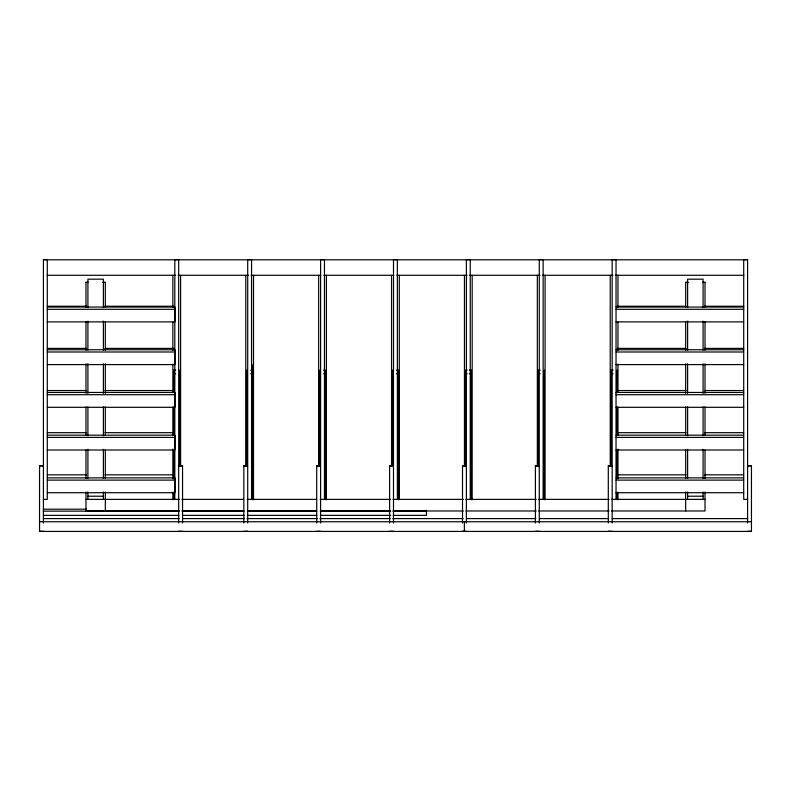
<?xml version="1.0" encoding="UTF-8"?>
<svg xmlns="http://www.w3.org/2000/svg" width="791" height="791" viewBox="0 0 791 791"><rect width="100%" height="100%" fill="white"/><g stroke="black" fill="none" stroke-linecap="round" stroke-linejoin="round"><path stroke-width="1.19" d="M43.416 259.804L747.584 259.804M47.124 275.278L175.602 275.278M178.074 275.278L248.493 275.278M250.965 275.278L320.869 275.278M323.845 275.278L393.76 275.278M396.736 275.278L467.155 275.278M469.627 275.278L540.035 275.278M542.507 275.278L612.926 275.278M615.398 275.278L743.876 275.278M88.394 282.328L85.982 282.328L85.982 307.086M102.909 282.328L105.322 282.328L105.322 307.086M688.091 282.328L685.678 282.328L685.678 307.086M702.606 282.328L705.018 282.328L705.018 307.086M85.982 282.436L88.394 282.436M102.909 282.436L105.322 282.436M685.678 282.436L688.091 282.436M702.606 282.436L705.018 282.436M47.292 306.246L86.575 306.246M104.985 306.246L173.733 306.246M617.267 306.246L686.015 306.246M704.425 306.246L743.708 306.246M47.292 307.046L174.969 307.046L174.969 321.888L47.292 321.888M616.031 307.046L743.708 307.046M47.292 309.291L174.969 309.291M616.031 309.291L743.708 309.291M616.031 321.888L743.708 321.888M47.292 348.396L86.575 348.396M104.985 348.396L173.733 348.396M617.267 348.396L686.015 348.396M704.425 348.396L743.708 348.396M47.292 349.751L174.969 349.751L174.969 364.592L47.292 364.592M616.031 349.751L743.708 349.751M47.292 351.995L174.969 351.995M616.031 351.995L743.708 351.995M616.031 364.592L743.708 364.592M175.711 370.099L173.654 370.099L173.654 392.247M250.668 370.099L252.734 370.099M323.559 370.099L325.625 370.099L325.625 499.694M396.459 370.099L398.516 370.099L398.516 499.694M467.283 370.099L465.217 370.099L465.217 466.344M469.35 370.099L471.406 370.099L471.406 499.694M540.174 370.099L538.107 370.099L538.107 466.344M613.065 370.099L611.008 370.099L611.008 466.344M173.654 373.728L175.711 373.728M250.668 373.728L252.734 373.728M323.559 373.728L325.625 373.728M396.459 373.728L398.516 373.728M465.217 373.728L467.283 373.728M469.35 373.728L471.406 373.728M538.107 373.728L540.174 373.728M611.008 373.728L613.065 373.728M47.292 390.536L86.575 390.536M104.985 390.536L173.733 390.536M617.267 390.536L686.015 390.536M704.425 390.536L743.708 390.536M47.292 392.455L174.969 392.455L174.969 407.306L47.292 407.306M616.031 392.455L743.708 392.455M47.292 394.709L174.969 394.709M616.031 394.709L743.708 394.709M616.031 407.306L743.708 407.306M47.292 432.677L86.575 432.677M104.985 432.677L173.733 432.677M617.267 432.677L686.015 432.677M704.425 432.677L743.708 432.677M47.292 435.169L174.969 435.169L174.969 450.01L47.292 450.01M616.031 435.169L743.708 435.169M47.292 437.413L174.969 437.413M616.031 437.413L743.708 437.413M616.031 450.01L743.708 450.01M43.416 465.632L39.55 465.632L39.55 531.423L751.45 531.423L751.45 465.632L747.584 465.632M179.646 465.632L182.553 465.632L182.553 522.98M246.733 465.632L243.836 465.632L243.836 522.98M319.633 465.632L316.726 465.632L316.726 522.98M391.555 465.632L389.617 465.632L389.617 522.98M464.446 465.632L462.508 465.632L462.508 522.98M537.336 465.632L535.408 465.632L535.408 522.98M610.227 465.632L608.299 465.632L608.299 522.98M39.55 465.939L43.416 465.939M178.677 465.939L182.553 465.939M243.836 465.939L247.702 465.939M316.726 465.939L320.592 465.939M389.617 465.939L393.493 465.939M462.508 465.939L466.383 465.939M535.408 465.939L539.274 465.939M608.299 465.939L612.165 465.939M747.584 465.939L751.45 465.939M47.292 474.827L86.575 474.827M104.985 474.827L173.733 474.827M617.267 474.827L686.015 474.827M704.425 474.827L743.708 474.827M47.292 477.873L174.969 477.873L174.969 492.714L47.292 492.714M616.031 477.873L743.708 477.873M47.292 480.117L174.969 480.117M616.031 480.117L743.708 480.117M616.031 492.714L743.708 492.714M87.91 496.214L103.394 496.214M687.606 496.214L703.09 496.214M43.416 499.368L47.292 499.368L47.292 259.577L43.416 259.577L43.416 522.98M85.982 499.368L179.409 499.368M181.881 499.368L243.618 499.368M247.326 499.368L316.469 499.368M320.177 499.368L390.556 499.368M393.028 499.368L463.417 499.368M465.879 499.368L536.268 499.368M538.74 499.368L609.119 499.368M611.591 499.368L705.018 499.368M747.584 499.368L743.708 499.368L743.708 259.577L747.584 259.577L747.584 522.98M43.248 509.196L86.377 509.196M179.409 510.976L85.982 510.976L85.982 491.962M181.881 510.976L243.618 510.976M247.326 510.976L316.469 510.976M320.177 510.976L390.556 510.976M393.028 510.976L463.417 510.976M465.879 510.976L536.268 510.976M538.74 510.976L609.119 510.976M611.591 510.976L705.018 510.976L705.018 491.962M43.248 511.134L178.786 511.134M182.484 511.134L244.093 511.134M247.791 511.134L316.786 511.134M320.484 511.134L390.714 511.134M393.186 511.134L426.448 511.134M43.248 515.356L178.786 515.356M182.484 515.356L244.093 515.356M247.791 515.356L316.786 515.356M320.484 515.356L390.714 515.356M393.186 515.356L426.448 515.356L426.448 510.244M43.258 518.599L179.102 518.599M182.8 518.599L244.548 518.599M247.019 518.599L317.409 518.599M319.88 518.599L390.27 518.599M392.741 518.599L463.13 518.599M466.828 518.599L535.833 518.599M539.531 518.599L608.526 518.599M612.224 518.599L747.752 518.599M39.55 521.753L751.45 521.753M39.55 531.255L43.416 531.255M178.677 531.255L182.553 531.255M243.836 531.255L247.702 531.255M316.726 531.255L320.592 531.255M389.617 531.255L393.493 531.255M462.508 531.255L466.383 531.255M535.408 531.255L539.274 531.255M608.299 531.255L612.165 531.255M747.584 531.255L751.45 531.255M705.018 321.789L705.018 350.225M705.018 363.722L705.018 393.315M705.018 406.881L705.018 435.268M705.018 450.039L705.018 478.417M703.09 307.541L703.09 279.183L687.606 279.183L687.606 307.541M703.09 321.106L703.09 350.156M703.09 363.722L703.09 393.315M703.09 406.881L703.09 435.792M703.09 449.357L703.09 478.397M703.09 491.962L703.09 499.368M687.606 321.106L687.606 350.156M687.606 363.722L687.606 393.315M687.606 406.881L687.606 435.792M687.606 449.357L687.606 478.397M687.606 491.962L687.606 499.368M685.678 321.789L685.678 350.225M685.678 363.722L685.678 393.315M685.678 406.881L685.678 435.268M685.678 450.039L685.678 478.417M685.678 491.962L685.678 510.976M617.969 275.278L617.969 307.343M617.969 322.135L617.969 350.502M617.969 364.068L617.969 392.425M617.969 407.227L617.969 435.584M617.969 449.15L617.969 478.743M617.969 492.309L617.969 499.704M617.198 370.099L617.198 392.247M617.198 406.94L617.198 435.475M617.198 449.921L617.198 478.703M617.198 492.279L617.198 499.694M616.031 499.368L616.031 259.577L612.165 259.577L612.165 522.98M610.227 275.278L610.227 466.413M545.078 275.278L545.078 499.704M544.307 370.099L544.307 499.694M543.14 499.368L543.14 259.577L539.274 259.577L539.274 522.98M537.336 275.278L537.336 466.413M472.187 275.278L472.187 499.704M470.25 499.368L470.25 259.577L466.383 259.577L466.383 522.98M464.446 275.278L464.446 466.413M464.366 521.753L464.366 531.423M399.287 275.278L399.287 499.704M397.359 499.368L397.359 259.577L393.493 259.577L393.493 522.98M392.326 370.099L392.326 466.344M391.555 275.278L391.555 466.413M326.396 275.278L326.396 499.704M324.468 499.368L324.468 259.577L320.592 259.577L320.592 522.98M319.435 370.099L319.435 466.344M318.664 275.278L318.664 466.413M253.506 275.278L253.506 499.704M252.734 364.898L252.734 499.734M251.568 499.368L251.568 259.577L247.702 259.577L247.702 522.98M246.545 370.099L246.545 466.344M245.774 275.278L245.774 466.413M180.615 275.278L180.615 466.413M179.844 370.099L179.844 466.344M178.677 522.98L178.677 259.577L174.811 259.577L174.811 499.368M173.654 406.94L173.654 435.475M173.654 449.921L173.654 478.703M173.654 492.279L173.654 499.694M172.873 275.278L172.873 307.343M172.873 322.135L172.873 350.502M172.873 364.068L172.873 392.425M172.873 407.227L172.873 435.584M172.873 449.15L172.873 478.743M172.873 492.309L172.873 499.704M105.322 321.789L105.322 350.225M105.322 363.722L105.322 393.315M105.322 406.881L105.322 435.268M105.322 450.039L105.322 478.417M105.322 491.962L105.322 510.976M103.394 307.541L103.394 279.183L87.91 279.183L87.91 307.541M103.394 321.106L103.394 350.156M103.394 363.722L103.394 393.315M103.394 406.881L103.394 435.792M103.394 449.357L103.394 478.397M103.394 491.962L103.394 499.368M87.91 321.106L87.91 350.156M87.91 363.722L87.91 393.315M87.91 406.881L87.91 435.792M87.91 449.357L87.91 478.397M87.91 491.962L87.91 499.368M85.982 321.789L85.982 350.225M85.982 363.722L85.982 393.315M85.982 406.881L85.982 435.268M85.982 450.039L85.982 478.417"/></g></svg>
